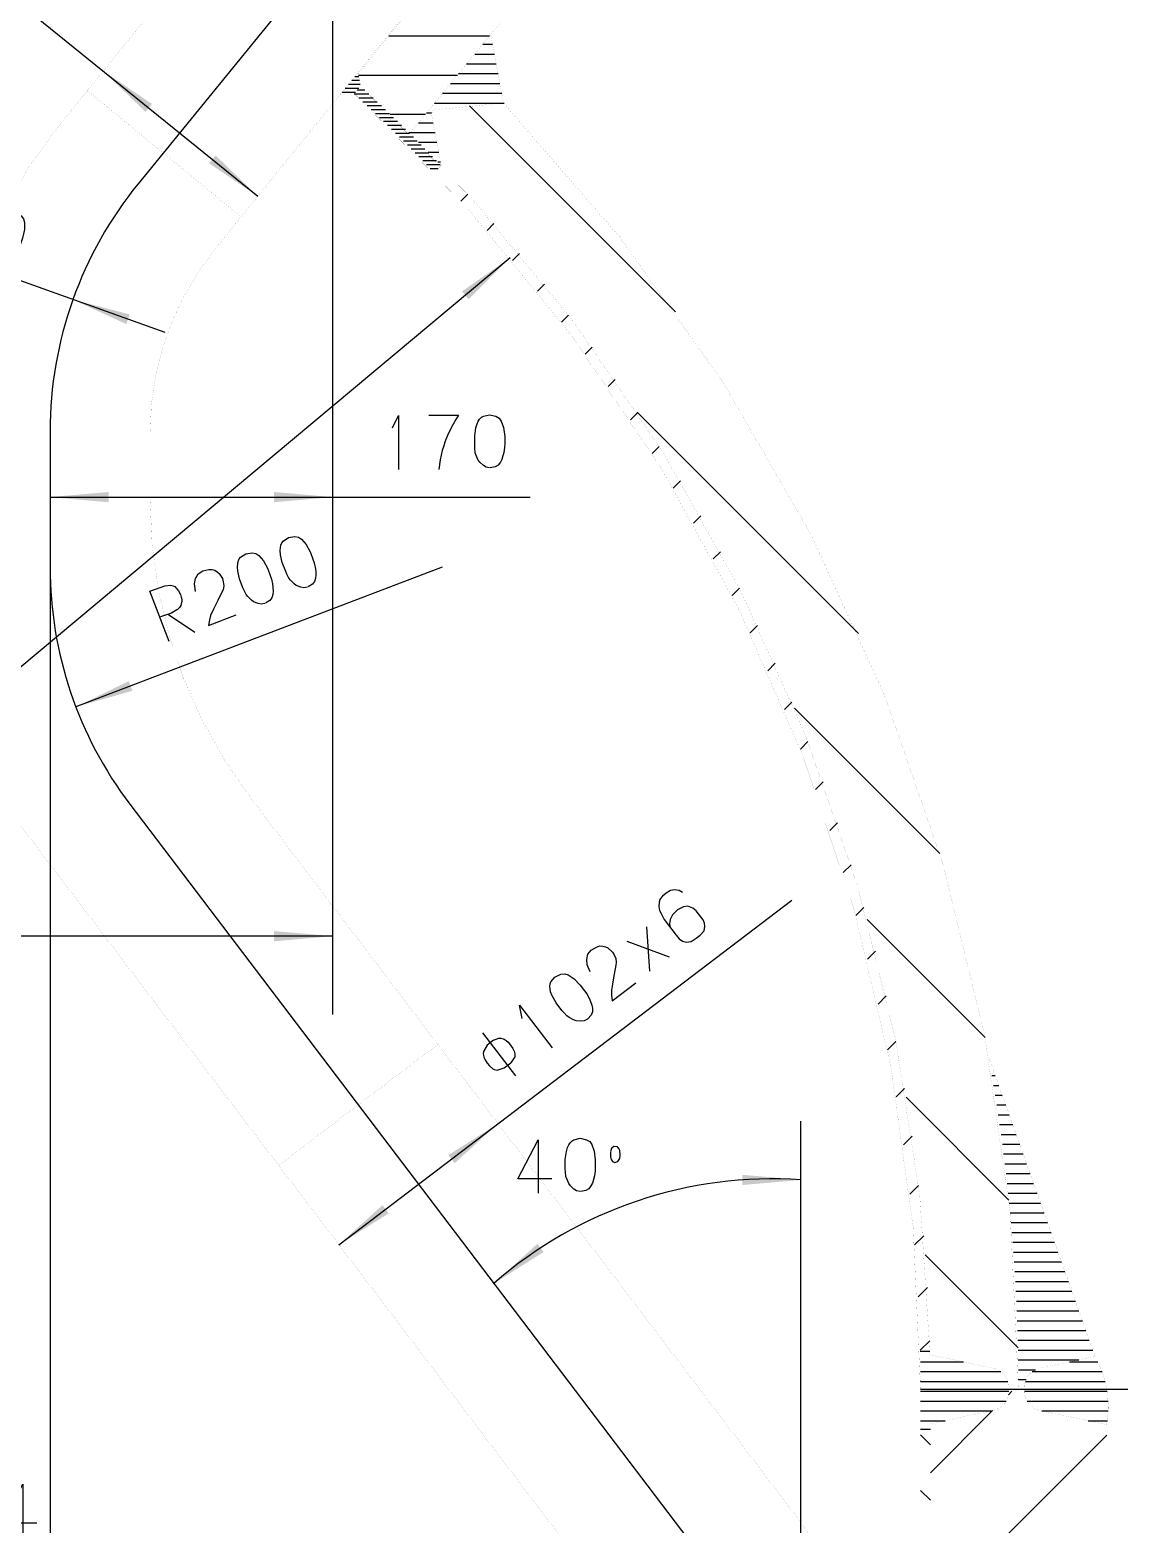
# Model space of a CAD drawing. Extents: x 0 to 8410, y 0 to 11890.
# Drawn here: x 3595 to 4151, y 7851 to 8613 of the extents above; entities that cross this region are included whole.
import ezdxf

# ---------------------------------------------------------------- set-up
doc = ezdxf.new("R2010")
doc.units = 0
doc.header["$MEASUREMENT"] = 0
for name, color, linetype in [('6', 7, 'Continuous'), ('7', 7, 'Continuous'), ('8', 7, 'Continuous')]:
    doc.layers.add(name, color=color, linetype=linetype)

# ---------------------------------------------------------------- blocks, each defined once
blk = doc.blocks.new('BLKENT8')
at = {"layer": '6', "color": 1, "linetype": 'Continuous'}
blk.add_line((3840.47, 8496.39), (3149.8, 7919.35), dxfattribs=at)
blk.add_solid([(3840.47, 8496.39), (3819.21, 8475.22), (3815.86, 8479.24)], dxfattribs=at)
blk = doc.blocks.new('BLKENT33')
at = {"layer": '6', "color": 1, "linetype": 'Continuous'}
for p, q in [((3749.8, 8460.23), (3749.8, 8110.43)), ((3749.8, 8150.43), (3316.85, 8150.43))]:
    blk.add_line(p, q, dxfattribs=at)
at = {"layer": '6', "color": 2, "linetype": 'Continuous'}
for p, q in [((3328.65, 8185.65), (3328.65, 8158.07)), ((3349.06, 8179.21), (3352.17, 8185.51)), ((3352.17, 8185.51), (3352.17, 8158.07)), ((3370.19, 8183.27), (3372.3, 8185.09)), ((3372.3, 8185.09), (3374.95, 8185.65)), ((3374.95, 8185.65), (3378.06, 8185.23)), ((3378.06, 8185.23), (3379.71, 8184.67)), ((3379.71, 8184.67), (3380.9, 8183.69)), ((3393.53, 8183.69), (3394.53, 8184.67)), ((3394.53, 8184.67), (3395.45, 8185.23)), ((3395.45, 8185.23), (3398.56, 8185.93)), ((3398.56, 8185.93), (3401.85, 8185.23)), ((3401.85, 8185.23), (3403.5, 8184.25)), ((3403.5, 8184.25), (3404.51, 8182.71)), ((3416.86, 8183.69), (3417.87, 8184.67)), ((3417.87, 8184.67), (3418.78, 8185.23)), ((3418.78, 8185.23), (3421.89, 8185.93)), ((3421.89, 8185.93), (3425.19, 8185.23)), ((3425.19, 8185.23), (3426.83, 8184.25)), ((3426.83, 8184.25), (3427.84, 8182.71)), ((3321.97, 8176.27), (3321.6, 8175.43)), ((3322.34, 8176.83), (3321.97, 8176.27)), ((3323.16, 8177.81), (3322.34, 8176.83)), ((3326.55, 8179.21), (3323.16, 8177.81)), ((3330.75, 8179.21), (3326.55, 8179.21)), ((3330.75, 8179.21), (3333.59, 8178.37)), ((3333.59, 8178.37), (3334.41, 8177.81)), ((3334.41, 8177.81), (3335.33, 8176.41)), ((3335.33, 8176.41), (3335.79, 8175.29)), ((3367.81, 8177.11), (3368.73, 8180.89)), ((3368.73, 8180.89), (3370.19, 8183.27)), ((3380.9, 8183.69), (3381.72, 8182.57)), ((3381.72, 8182.57), (3382.27, 8181.45)), ((3382.27, 8181.45), (3382.91, 8178.37)), ((3382.73, 8176.69), (3382.36, 8174.73)), ((3382.91, 8178.37), (3382.73, 8176.69)), ((3391.06, 8175.15), (3391.6, 8179.21)), ((3391.6, 8179.21), (3392.24, 8181.31)), ((3392.24, 8181.31), (3392.89, 8182.57)), ((3392.89, 8182.57), (3393.53, 8183.69)), ((3404.51, 8182.71), (3405.79, 8179.35)), ((3405.79, 8179.35), (3406.34, 8174.87)), ((3414.39, 8175.15), (3414.94, 8179.21)), ((3414.94, 8179.21), (3415.58, 8181.31)), ((3415.58, 8181.31), (3416.22, 8182.57)), ((3416.22, 8182.57), (3416.86, 8183.69)), ((3427.84, 8182.71), (3429.12, 8179.35)), ((3429.12, 8179.35), (3429.67, 8174.87)), ((3321.24, 8173.89), (3321.15, 8171.93)), ((3321.15, 8171.93), (3321.24, 8169.97)), ((3321.6, 8175.43), (3321.24, 8173.89)), ((3321.24, 8169.97), (3321.7, 8167.87)), ((3335.79, 8175.29), (3336.06, 8173.89)), ((3336.06, 8169.97), (3335.79, 8168.43)), ((3336.06, 8173.89), (3336.15, 8171.93)), ((3336.15, 8171.93), (3336.06, 8169.97)), ((3376.78, 8168.85), (3373.12, 8165.49)), ((3380.26, 8171.93), (3376.78, 8168.85)), ((3381.26, 8172.91), (3380.26, 8171.93)), ((3382.36, 8174.73), (3381.26, 8172.91)), ((3391.06, 8170.25), (3391.06, 8175.15)), ((3391.15, 8168.85), (3391.06, 8170.25)), ((3391.33, 8166.47), (3391.15, 8168.85)), ((3406.25, 8169.27), (3405.88, 8166.75)), ((3406.34, 8171.23), (3406.25, 8169.27)), ((3406.34, 8174.87), (3406.34, 8171.23)), ((3414.39, 8170.25), (3414.39, 8175.15)), ((3414.48, 8168.85), (3414.39, 8170.25)), ((3414.66, 8166.47), (3414.48, 8168.85)), ((3429.58, 8169.27), (3429.21, 8166.75)), ((3429.67, 8171.23), (3429.58, 8169.27)), ((3429.67, 8174.87), (3429.67, 8171.23)), ((3321.7, 8167.87), (3322.06, 8167.17)), ((3322.06, 8167.17), (3322.98, 8166.05)), ((3322.98, 8166.05), (3326.55, 8164.65)), ((3326.55, 8164.65), (3330.75, 8164.65)), ((3334.32, 8165.91), (3330.75, 8164.65)), ((3335.24, 8167.17), (3334.32, 8165.91)), ((3335.79, 8168.43), (3335.24, 8167.17)), ((3369.28, 8161.15), (3367.81, 8158.63)), ((3370.65, 8162.97), (3369.28, 8161.15)), ((3373.12, 8165.49), (3370.65, 8162.97)), ((3391.79, 8165.21), (3391.33, 8166.47)), ((3392.89, 8162.83), (3391.79, 8165.21)), ((3393.62, 8161.71), (3392.89, 8162.83)), ((3395.45, 8160.03), (3393.62, 8161.71)), ((3404.14, 8161.71), (3403.04, 8160.17)), ((3404.87, 8163.11), (3404.14, 8161.71)), ((3405.42, 8164.93), (3404.87, 8163.11)), ((3405.88, 8166.75), (3405.42, 8164.93)), ((3415.12, 8165.21), (3414.66, 8166.47)), ((3416.22, 8162.83), (3415.12, 8165.21)), ((3416.95, 8161.71), (3416.22, 8162.83)), ((3418.78, 8160.03), (3416.95, 8161.71)), ((3427.47, 8161.71), (3426.38, 8160.17)), ((3428.21, 8163.11), (3427.47, 8161.71)), ((3428.75, 8164.93), (3428.21, 8163.11)), ((3429.21, 8166.75), (3428.75, 8164.93)), ((3367.81, 8158.63), (3382.91, 8158.63)), ((3396.82, 8159.19), (3395.45, 8160.03)), ((3398.65, 8158.77), (3396.82, 8159.19)), ((3401.49, 8159.33), (3399.02, 8158.77)), ((3403.04, 8160.17), (3401.49, 8159.33)), ((3420.15, 8159.19), (3418.78, 8160.03)), ((3421.98, 8158.77), (3420.15, 8159.19)), ((3424.82, 8159.33), (3422.35, 8158.77)), ((3426.38, 8160.17), (3424.82, 8159.33))]:
    blk.add_line(p, q, dxfattribs=at)
at = {"layer": '6', "color": 1, "linetype": 'Continuous'}
blk.add_solid([(3749.8, 8150.43), (3719.91, 8147.82), (3719.91, 8153.05)], dxfattribs=at)
blk = doc.blocks.new('BLKENT36')
at = {"layer": '6', "color": 2, "linetype": 'Continuous'}
for p, q in [((3507.28, 8518.7), (3516.54, 8544.68)), ((3516.54, 8544.68), (3521.84, 8542.64)), ((3521.84, 8542.64), (3524.12, 8541.68)), ((3524.12, 8541.68), (3526.47, 8540.1)), ((3526.47, 8540.1), (3527.44, 8539.01)), ((3527.78, 8535.32), (3527.33, 8533.25)), ((3527.44, 8539.01), (3527.72, 8538.16)), ((3527.72, 8538.16), (3527.82, 8536.79)), ((3527.82, 8536.79), (3527.78, 8535.32)), ((3536.32, 8532.57), (3538.5, 8534.32)), ((3538.5, 8534.32), (3541.09, 8535.33)), ((3541.09, 8535.33), (3543.78, 8534.96)), ((3543.78, 8534.96), (3546.57, 8533.52)), ((3517.73, 8528.94), (3512.18, 8531.07)), ((3516.05, 8529.4), (3520.42, 8513.87)), ((3520.85, 8528.43), (3517.73, 8528.94)), ((3521.24, 8528.44), (3520.85, 8528.43)), ((3522.72, 8528.5), (3521.24, 8528.44)), ((3523.82, 8528.85), (3522.72, 8528.5)), ((3524.57, 8529.33), (3523.82, 8528.85)), ((3525.5, 8530.04), (3524.57, 8529.33)), ((3526.18, 8530.84), (3525.5, 8530.04)), ((3526.77, 8531.96), (3526.18, 8530.84)), ((3527.33, 8533.25), (3526.77, 8531.96)), ((3534.19, 8529.32), (3536.32, 8532.57)), ((3546.57, 8533.52), (3547.93, 8532.44)), ((3547.93, 8532.44), (3548.72, 8531.12)), ((3548.72, 8531.12), (3549.12, 8529.78)), ((3549.26, 8528.54), (3548.83, 8525.43)), ((3549.12, 8529.78), (3549.26, 8528.54)), ((3559.63, 8526.03), (3560.61, 8526.87)), ((3560.61, 8526.87), (3561.89, 8527.46)), ((3561.89, 8527.46), (3562.94, 8527.68)), ((3562.94, 8527.68), (3566.11, 8527.29)), ((3566.11, 8527.29), (3568.97, 8525.52)), ((3544.17, 8520.26), (3539.86, 8518.52)), ((3545.44, 8520.84), (3544.17, 8520.26)), ((3547.09, 8522.19), (3545.44, 8520.84)), ((3548.09, 8523.91), (3547.09, 8522.19)), ((3548.83, 8525.43), (3548.09, 8523.91)), ((3553.77, 8515.04), (3555.42, 8519.66)), ((3555.42, 8519.66), (3557.3, 8523.3)), ((3557.3, 8523.3), (3558.61, 8525.06)), ((3558.61, 8525.06), (3559.63, 8526.03)), ((3568.97, 8525.52), (3570.2, 8524.05)), ((3570.2, 8524.05), (3570.63, 8522.26)), ((3570.63, 8522.26), (3570.7, 8518.66)), ((3581.61, 8518.19), (3582.59, 8519.03)), ((3582.59, 8519.03), (3583.87, 8519.62)), ((3583.87, 8519.62), (3584.92, 8519.84)), ((3584.92, 8519.84), (3588.08, 8519.45)), ((3588.08, 8519.45), (3590.95, 8517.68)), ((3530.2, 8513.79), (3527.98, 8511.91)), ((3527.98, 8511.91), (3542.2, 8506.84)), ((3532.11, 8515.05), (3530.2, 8513.79)), ((3535.28, 8516.59), (3532.11, 8515.05)), ((3539.86, 8518.52), (3535.28, 8516.59)), ((3552.76, 8511.39), (3553.39, 8513.7)), ((3552.77, 8510.05), (3552.76, 8511.39)), ((3553.39, 8513.7), (3553.77, 8515.04)), ((3569.72, 8514.26), (3568.49, 8510.83)), ((3570.7, 8518.66), (3569.72, 8514.26)), ((3575.75, 8507.2), (3577.39, 8511.82)), ((3577.39, 8511.82), (3579.28, 8515.46)), ((3579.28, 8515.46), (3580.58, 8517.22)), ((3580.58, 8517.22), (3581.61, 8518.19)), ((3590.95, 8517.68), (3592.17, 8516.21)), ((3592.17, 8516.21), (3592.6, 8514.42)), ((3592.6, 8514.42), (3592.68, 8510.82)), ((3553, 8507.44), (3552.77, 8510.05)), ((3553.31, 8506.14), (3553, 8507.44)), ((3554.47, 8503.94), (3553.31, 8506.14)), ((3555.48, 8502.69), (3554.47, 8503.94)), ((3565.51, 8505.21), (3564.39, 8503.68)), ((3566.56, 8506.77), (3565.51, 8505.21)), ((3567.75, 8509.02), (3566.56, 8506.77)), ((3568.49, 8510.83), (3567.75, 8509.02)), ((3574.74, 8503.55), (3575.36, 8505.85)), ((3575.36, 8505.85), (3575.75, 8507.2)), ((3591.69, 8506.42), (3590.47, 8502.99)), ((3592.68, 8510.82), (3591.69, 8506.42)), ((3557.07, 8501.68), (3555.48, 8502.69)), ((3559.93, 8501.25), (3557.41, 8501.56)), ((3561.67, 8501.52), (3559.93, 8501.25)), ((3563.23, 8502.6), (3561.67, 8501.52)), ((3564.39, 8503.68), (3563.23, 8502.6)), ((3574.74, 8502.21), (3574.74, 8503.55)), ((3574.98, 8499.6), (3574.74, 8502.21)), ((3575.29, 8498.3), (3574.98, 8499.6)), ((3576.45, 8496.1), (3575.29, 8498.3)), ((3587.49, 8497.37), (3586.36, 8495.83)), ((3588.53, 8498.93), (3587.49, 8497.37)), ((3589.72, 8501.18), (3588.53, 8498.93)), ((3590.47, 8502.99), (3589.72, 8501.18)), ((3577.46, 8494.85), (3576.45, 8496.1)), ((3579.04, 8493.84), (3577.46, 8494.85)), ((3581.9, 8493.41), (3579.39, 8493.72)), ((3583.65, 8493.68), (3581.9, 8493.41)), ((3585.2, 8494.76), (3583.65, 8493.68)), ((3586.36, 8495.83), (3585.2, 8494.76))]:
    blk.add_line(p, q, dxfattribs=at)
at = {"layer": '6', "color": 1, "linetype": 'Continuous'}
blk.add_line((3664.41, 8458.24), (3443.86, 8536.93), dxfattribs=at)
blk.add_solid([(3617.32, 8475.05), (3646.34, 8467.46), (3644.58, 8462.54)], dxfattribs=at)
blk = doc.blocks.new('BLKENT37')
at = {"layer": '6', "color": 2, "linetype": 'Continuous'}
for p, q in [((3723.98, 8351.09), (3724.64, 8351.94)), ((3724.64, 8351.94), (3727.3, 8353.7)), ((3727.3, 8353.7), (3730.62, 8354.22)), ((3730.62, 8354.22), (3732.51, 8353.89)), ((3732.51, 8353.89), (3734, 8352.81)), ((3734, 8352.81), (3736.4, 8350.13)), ((3702.84, 8343.62), (3705.5, 8345.38)), ((3705.5, 8345.38), (3708.82, 8345.9)), ((3708.82, 8345.9), (3710.71, 8345.57)), ((3710.71, 8345.57), (3712.2, 8344.49)), ((3712.2, 8344.49), (3714.6, 8341.81)), ((3723.05, 8347.13), (3723.19, 8348.54)), ((3723.2, 8344.94), (3723.05, 8347.13)), ((3723.19, 8348.54), (3723.39, 8349.81)), ((3724.13, 8340.95), (3723.2, 8344.94)), ((3723.39, 8349.81), (3723.98, 8351.09)), ((3736.4, 8350.13), (3738.51, 8346.14)), ((3738.51, 8346.14), (3739.81, 8342.74)), ((3681.26, 8335.23), (3683.54, 8336.7)), ((3683.54, 8336.7), (3686.6, 8337.42)), ((3686.6, 8337.42), (3688.34, 8337.48)), ((3688.34, 8337.48), (3689.8, 8336.99)), ((3689.8, 8336.99), (3690.97, 8336.24)), ((3690.97, 8336.24), (3691.88, 8335.39)), ((3701.25, 8338.81), (3701.4, 8340.22)), ((3701.4, 8336.62), (3701.25, 8338.81)), ((3701.4, 8340.22), (3701.59, 8341.49)), ((3702.33, 8332.63), (3701.4, 8336.62)), ((3701.59, 8341.49), (3702.19, 8342.77)), ((3702.19, 8342.77), (3702.84, 8343.62)), ((3714.6, 8341.81), (3716.71, 8337.82)), ((3716.71, 8337.82), (3718.01, 8334.42)), ((3725.88, 8336.37), (3724.13, 8340.95)), ((3726.46, 8335.1), (3725.88, 8336.37)), ((3739.81, 8342.74), (3740.42, 8340.88)), ((3740.42, 8340.88), (3740.98, 8338.39)), ((3740.98, 8338.39), (3741.2, 8336.53)), ((3741.2, 8336.53), (3741.33, 8334.63)), ((3661.88, 8328.28), (3664.24, 8329.03)), ((3664.24, 8329.03), (3667.05, 8329.36)), ((3667.05, 8329.36), (3668.5, 8329.16)), ((3668.5, 8329.16), (3669.26, 8328.7)), ((3669.26, 8328.7), (3670.22, 8327.72)), ((3679.43, 8330.03), (3679.95, 8332.78)), ((3679.92, 8326.17), (3679.43, 8330.03)), ((3679.95, 8332.78), (3681.26, 8335.23)), ((3691.88, 8335.39), (3693.58, 8332.74)), ((3693.58, 8332.74), (3694, 8331.1)), ((3694.36, 8329.14), (3693.98, 8327.05)), ((3694, 8331.1), (3694.36, 8329.14)), ((3704.08, 8328.05), (3702.33, 8332.63)), ((3718.01, 8334.42), (3718.62, 8332.55)), ((3718.62, 8332.55), (3719.18, 8330.07)), ((3719.18, 8330.07), (3719.4, 8328.21)), ((3727.48, 8332.94), (3726.46, 8335.1)), ((3728.36, 8331.93), (3727.48, 8332.94)), ((3730.23, 8330.09), (3728.36, 8331.93)), ((3731.32, 8329.31), (3730.23, 8330.09)), ((3733.63, 8328.39), (3731.32, 8329.31)), ((3739.52, 8329.89), (3737.41, 8328.49)), ((3740.67, 8331.23), (3739.52, 8329.89)), ((3741.15, 8333.06), (3740.67, 8331.23)), ((3741.33, 8334.63), (3741.15, 8333.06)), ((3656.53, 8326.39), (3661.88, 8328.28)), ((3666.36, 8300.62), (3656.53, 8326.39)), ((3670.22, 8327.72), (3671.15, 8326.57)), ((3671.15, 8326.57), (3672.15, 8324.71)), ((3672.15, 8324.71), (3672.57, 8323.37)), ((3672.57, 8323.37), (3672.85, 8322.13)), ((3672.85, 8321.08), (3672.6, 8319.94)), ((3672.85, 8322.13), (3672.85, 8321.08)), ((3691.24, 8321.66), (3689.02, 8317.21)), ((3693.39, 8325.77), (3691.24, 8321.66)), ((3693.98, 8327.05), (3693.39, 8325.77)), ((3704.66, 8326.78), (3704.08, 8328.05)), ((3705.68, 8324.62), (3704.66, 8326.78)), ((3706.56, 8323.61), (3705.68, 8324.62)), ((3708.43, 8321.77), (3706.56, 8323.61)), ((3709.52, 8320.99), (3708.43, 8321.77)), ((3711.83, 8320.07), (3709.52, 8320.99)), ((3717.72, 8321.57), (3715.61, 8320.17)), ((3718.87, 8322.91), (3717.72, 8321.57)), ((3719.35, 8324.74), (3718.87, 8322.91)), ((3719.53, 8326.31), (3719.35, 8324.74)), ((3719.4, 8328.21), (3719.53, 8326.31)), ((3735.21, 8328.1), (3733.63, 8328.39)), ((3737.07, 8328.36), (3735.21, 8328.1)), ((3667.65, 8315.2), (3662.05, 8313.21)), ((3666.08, 8314.45), (3679.49, 8305.48)), ((3670.36, 8316.83), (3667.65, 8315.2)), ((3670.65, 8317.09), (3670.36, 8316.83)), ((3671.74, 8318.11), (3670.65, 8317.09)), ((3672.34, 8319.09), (3671.74, 8318.11)), ((3672.6, 8319.94), (3672.34, 8319.09)), ((3686.51, 8308.91), (3700.61, 8314.29)), ((3687.61, 8313.98), (3686.98, 8311.79)), ((3689.02, 8317.21), (3687.61, 8313.98)), ((3713.41, 8319.78), (3711.83, 8320.07)), ((3715.27, 8320.04), (3713.41, 8319.78)), ((3686.98, 8311.79), (3686.51, 8308.91))]:
    blk.add_line(p, q, dxfattribs=at)
at = {"layer": '6', "color": 1, "linetype": 'Continuous'}
blk.add_line((3805.68, 8338.66), (3618.83, 8267.34), dxfattribs=at)
blk.add_solid([(3618.83, 8267.34), (3645.82, 8280.44), (3647.69, 8275.56)], dxfattribs=at)
blk = doc.blocks.new('BLKENT94')
at = {"layer": '6', "color": 1, "linetype": 'Continuous'}
for p, q in [((3605.68, 8373.25), (3605.68, 7809.78)), ((3988.8, 7699.76), (3988.8, 7849.78)), ((3504.85, 7829.78), (3988.8, 7829.78))]:
    blk.add_line(p, q, dxfattribs=at)
at = {"layer": '6', "color": 2, "linetype": 'Continuous'}
for p, q in [((3540.03, 7871.22), (3541.31, 7871.5)), ((3541.31, 7871.5), (3544.42, 7871.5)), ((3544.42, 7871.5), (3546.34, 7871.36)), ((3546.34, 7871.36), (3547.99, 7870.8)), ((3563.09, 7870.94), (3565.65, 7871.64)), ((3565.65, 7871.64), (3568.39, 7871.5)), ((3568.39, 7871.5), (3570.68, 7870.94)), ((3536.09, 7866.46), (3536.64, 7867.58)), ((3536.64, 7867.58), (3537.19, 7868.7)), ((3537.19, 7868.7), (3538.11, 7869.82)), ((3538.11, 7869.82), (3538.93, 7870.66)), ((3538.93, 7870.66), (3540.03, 7871.22)), ((3547.99, 7870.8), (3549.27, 7869.96)), ((3549.27, 7869.96), (3550.18, 7868.98)), ((3550.18, 7868.98), (3550.82, 7867.58)), ((3550.82, 7864.08), (3550.46, 7862.82)), ((3550.82, 7867.58), (3551.1, 7865.9)), ((3551.1, 7865.9), (3550.82, 7864.08)), ((3559.7, 7866.32), (3560.16, 7868.14)), ((3559.7, 7865.34), (3559.7, 7866.32)), ((3559.88, 7863.1), (3559.7, 7865.34)), ((3560.16, 7868.14), (3561.44, 7869.82)), ((3561.44, 7869.82), (3563.09, 7870.94)), ((3570.68, 7870.94), (3571.78, 7870.24)), ((3571.78, 7870.24), (3572.79, 7868.98)), ((3572.79, 7868.98), (3573.24, 7868)), ((3573.24, 7868), (3573.52, 7865.06)), ((3573.52, 7865.06), (3573.24, 7863.1)), ((3581.57, 7851.06), (3591.82, 7870.94)), ((3591.82, 7870.94), (3591.82, 7843.78)), ((3545.52, 7859.6), (3543.5, 7859.18)), ((3543.5, 7859.18), (3545.15, 7859.04)), ((3545.15, 7859.04), (3547.8, 7858.48)), ((3547.16, 7860.16), (3545.52, 7859.6)), ((3548.99, 7861.28), (3547.16, 7860.16)), ((3547.8, 7858.48), (3549.09, 7858.06)), ((3550.46, 7862.82), (3548.99, 7861.28)), ((3549.09, 7858.06), (3550.28, 7856.94)), ((3550.28, 7856.94), (3551.28, 7855.26)), ((3560.62, 7861.28), (3559.88, 7863.1)), ((3561.9, 7860.02), (3560.62, 7861.28)), ((3561.9, 7856.8), (3560.62, 7855.96)), ((3564, 7859.04), (3561.9, 7860.02)), ((3562.81, 7857.36), (3561.9, 7856.8)), ((3564.55, 7858.06), (3562.81, 7857.36)), ((3566.38, 7858.62), (3564, 7859.04)), ((3567.94, 7858.76), (3564.55, 7858.06)), ((3570.13, 7857.5), (3567.02, 7858.62)), ((3569.22, 7859.04), (3567.94, 7858.76)), ((3570.96, 7859.88), (3569.22, 7859.04)), ((3571.78, 7856.8), (3570.13, 7857.5)), ((3572.42, 7861.28), (3570.96, 7859.88)), ((3572.88, 7855.54), (3571.78, 7856.8)), ((3573.24, 7863.1), (3572.42, 7861.28)), ((3536.64, 7848.12), (3535.73, 7850.22)), ((3551.47, 7849.8), (3550.82, 7847.98)), ((3551.28, 7855.26), (3551.56, 7853.72)), ((3551.56, 7851.06), (3551.47, 7849.8)), ((3551.56, 7853.72), (3551.56, 7851.06)), ((3559.15, 7853.16), (3558.88, 7852.04)), ((3558.88, 7852.04), (3558.88, 7850.78)), ((3558.88, 7850.78), (3558.97, 7849.24)), ((3558.97, 7849.24), (3559.33, 7847.7)), ((3559.61, 7854.14), (3559.15, 7853.16)), ((3560.62, 7855.96), (3559.61, 7854.14)), ((3574.16, 7853.58), (3572.88, 7855.54)), ((3573.79, 7847.42), (3574.34, 7848.82)), ((3574.34, 7852.32), (3574.16, 7853.58)), ((3574.34, 7850.5), (3574.34, 7852.32)), ((3574.34, 7848.82), (3574.34, 7850.5)), ((3598.86, 7851.06), (3581.57, 7851.06)), ((3537.56, 7847), (3536.64, 7848.12)), ((3538.93, 7846.02), (3537.56, 7847)), ((3540.3, 7845.32), (3538.93, 7846.02)), ((3542.41, 7845.18), (3540.3, 7845.32)), ((3547.16, 7845.18), (3542.41, 7845.18)), ((3548.72, 7846.02), (3547.16, 7845.18)), ((3550, 7847), (3548.72, 7846.02)), ((3550.82, 7847.98), (3550, 7847)), ((3559.33, 7847.7), (3559.88, 7846.72)), ((3559.88, 7846.72), (3560.52, 7845.88)), ((3560.52, 7845.88), (3561.62, 7845.18)), ((3561.62, 7845.18), (3563.18, 7844.48)), ((3563.18, 7844.48), (3564.73, 7844.06)), ((3564.73, 7844.06), (3566.84, 7843.78)), ((3566.84, 7843.78), (3569.4, 7844.2)), ((3569.4, 7844.2), (3570.41, 7844.34)), ((3570.41, 7844.34), (3571.78, 7845.18)), ((3571.78, 7845.18), (3572.69, 7845.74)), ((3572.69, 7845.74), (3573.15, 7846.3)), ((3573.15, 7846.3), (3573.79, 7847.42))]:
    blk.add_line(p, q, dxfattribs=at)
at = {"layer": '6', "color": 1, "linetype": 'Continuous'}
for points in [[(3605.68, 7829.78), (3635.57, 7832.4), (3635.57, 7827.17)], [(3988.8, 7829.78), (3958.91, 7827.17), (3958.91, 7832.4)]]:
    blk.add_solid(points, dxfattribs=at)
blk = doc.blocks.new('BLKENT95')
at = {"layer": '6', "color": 1, "linetype": 'Continuous'}
blk.add_line((3988.8, 7876.72), (3988.8, 8056.13), dxfattribs=at)
at = {"layer": '6', "color": 2, "linetype": 'Continuous'}
for p, q in [((3872.04, 8046.09), (3872.95, 8046.65)), ((3872.95, 8046.65), (3876.06, 8047.35)), ((3876.06, 8047.35), (3879.36, 8046.65)), ((3879.36, 8046.65), (3881.01, 8045.67)), ((3844.4, 8026.63), (3854.65, 8046.51)), ((3854.65, 8046.51), (3854.65, 8019.35)), ((3868.56, 8036.57), (3869.11, 8040.63)), ((3869.11, 8040.63), (3869.75, 8042.73)), ((3869.75, 8042.73), (3870.39, 8043.99)), ((3870.39, 8043.99), (3871.03, 8045.11)), ((3871.03, 8045.11), (3872.04, 8046.09)), ((3881.01, 8045.67), (3882.01, 8044.13)), ((3882.01, 8044.13), (3883.29, 8040.77)), ((3883.29, 8040.77), (3883.84, 8036.29)), ((3891.53, 8040.21), (3891.62, 8038.11)), ((3892.17, 8042.17), (3891.62, 8040.49)), ((3893.27, 8043.15), (3892.17, 8042.17)), ((3895.1, 8043.01), (3893.27, 8043.15)), ((3895.83, 8042.17), (3895.1, 8043.01)), ((3896.29, 8041.05), (3895.83, 8042.17)), ((3896.56, 8038.95), (3896.29, 8041.05)), ((3896.29, 8036.99), (3896.56, 8038.95)), ((3868.56, 8031.67), (3868.56, 8036.57)), ((3868.65, 8030.27), (3868.56, 8031.67)), ((3883.84, 8032.65), (3883.75, 8030.69)), ((3883.84, 8036.29), (3883.84, 8032.65)), ((3891.62, 8038.11), (3891.8, 8036.99)), ((3891.8, 8036.99), (3892.08, 8036.43)), ((3892.08, 8036.43), (3892.63, 8035.59)), ((3892.63, 8035.59), (3893.82, 8035.03)), ((3893.82, 8035.03), (3895.28, 8035.45)), ((3895.28, 8035.45), (3896.29, 8036.99)), ((3861.7, 8026.63), (3844.4, 8026.63)), ((3868.84, 8027.89), (3868.65, 8030.27)), ((3869.29, 8026.63), (3868.84, 8027.89)), ((3870.39, 8024.25), (3869.29, 8026.63)), ((3871.12, 8023.13), (3870.39, 8024.25)), ((3882.38, 8024.53), (3881.65, 8023.13)), ((3882.93, 8026.35), (3882.38, 8024.53)), ((3883.38, 8028.17), (3882.93, 8026.35)), ((3883.75, 8030.69), (3883.38, 8028.17)), ((3872.95, 8021.45), (3871.12, 8023.13)), ((3874.33, 8020.61), (3872.95, 8021.45)), ((3876.16, 8020.19), (3874.33, 8020.61)), ((3878.99, 8020.75), (3876.52, 8020.19)), ((3880.55, 8021.59), (3878.99, 8020.75)), ((3881.65, 8023.13), (3880.55, 8021.59))]:
    blk.add_line(p, q, dxfattribs=at)
at = {"layer": '6', "color": 1, "linetype": 'Continuous'}
blk.add_arc((3974.03, 7810.98), 215.66, 86.0724, 131.158, dxfattribs=at)
for points in [[(3988.8, 8026.13), (3958.91, 8023.51), (3958.91, 8028.74)], [(3832.09, 7973.34), (3854.31, 7993.51), (3857.47, 7989.34)]]:
    blk.add_solid(points, dxfattribs=at)
blk = doc.blocks.new('BLKENT114')
at = {"layer": '6', "color": 1, "linetype": 'Continuous'}
for p, q in [((4049.8, 7919.35), (4505.07, 7919.35)), ((4485.07, 7719.35), (4485.07, 7919.35)), ((4221.99, 7719.35), (4505.07, 7719.35))]:
    blk.add_line(p, q, dxfattribs=at)
at = {"layer": '6', "color": 2, "linetype": 'Continuous'}
for p, q in [((4443.77, 7854.77), (4444.75, 7856.42)), ((4444.75, 7856.42), (4446.29, 7857.43)), ((4446.29, 7857.43), (4449.65, 7858.71)), ((4449.65, 7858.71), (4454.13, 7859.26)), ((4454.13, 7859.26), (4457.77, 7859.26)), ((4457.77, 7859.26), (4459.73, 7859.17)), ((4459.73, 7859.17), (4462.25, 7858.8)), ((4462.25, 7858.8), (4464.07, 7858.34)), ((4464.07, 7858.34), (4465.89, 7857.79)), ((4465.89, 7857.79), (4467.29, 7857.06)), ((4467.29, 7857.06), (4468.83, 7855.96)), ((4443.07, 7851.48), (4443.77, 7854.77)), ((4443.77, 7848.37), (4443.07, 7851.48)), ((4468.83, 7855.96), (4469.67, 7854.41)), ((4469.81, 7849.74), (4468.97, 7848.37)), ((4469.67, 7854.41), (4470.23, 7851.94)), ((4470.23, 7851.57), (4469.81, 7849.74)), ((4444.33, 7847.45), (4443.77, 7848.37)), ((4445.31, 7846.45), (4444.33, 7847.45)), ((4446.43, 7845.81), (4445.31, 7846.45)), ((4447.69, 7845.17), (4446.43, 7845.81)), ((4449.79, 7844.53), (4447.69, 7845.17)), ((4453.85, 7843.98), (4449.79, 7844.53)), ((4458.75, 7843.98), (4453.85, 7843.98)), ((4460.15, 7844.07), (4458.75, 7843.98)), ((4462.53, 7844.25), (4460.15, 7844.07)), ((4463.79, 7844.71), (4462.53, 7844.25)), ((4466.17, 7845.81), (4463.79, 7844.71)), ((4467.29, 7846.54), (4466.17, 7845.81)), ((4468.97, 7848.37), (4467.29, 7846.54)), ((4444.75, 7833.09), (4446.29, 7834.09)), ((4446.29, 7834.09), (4449.65, 7835.38)), ((4449.65, 7835.38), (4454.13, 7835.93)), ((4454.13, 7835.93), (4457.77, 7835.93)), ((4457.77, 7835.93), (4459.73, 7835.83)), ((4459.73, 7835.83), (4462.25, 7835.47)), ((4462.25, 7835.47), (4464.07, 7835.01)), ((4464.07, 7835.01), (4465.89, 7834.46)), ((4465.89, 7834.46), (4467.29, 7833.73)), ((4467.29, 7833.73), (4468.83, 7832.63)), ((4443.07, 7828.15), (4443.77, 7831.44)), ((4443.77, 7825.04), (4443.07, 7828.15)), ((4443.77, 7831.44), (4444.75, 7833.09)), ((4468.83, 7832.63), (4469.67, 7831.08)), ((4469.81, 7826.41), (4468.97, 7825.04)), ((4469.67, 7831.08), (4470.23, 7828.6)), ((4470.23, 7828.24), (4469.81, 7826.41)), ((4444.33, 7824.12), (4443.77, 7825.04)), ((4445.31, 7823.11), (4444.33, 7824.12)), ((4446.43, 7822.47), (4445.31, 7823.11)), ((4447.69, 7821.83), (4446.43, 7822.47)), ((4449.79, 7821.19), (4447.69, 7821.83)), ((4453.85, 7820.64), (4449.79, 7821.19)), ((4458.75, 7820.64), (4453.85, 7820.64)), ((4460.15, 7820.74), (4458.75, 7820.64)), ((4462.53, 7820.92), (4460.15, 7820.74)), ((4463.79, 7821.38), (4462.53, 7820.92)), ((4466.17, 7822.47), (4463.79, 7821.38)), ((4467.29, 7823.21), (4466.17, 7822.47)), ((4468.97, 7825.04), (4467.29, 7823.21)), ((4444.33, 7809.3), (4445.31, 7810.49)), ((4445.31, 7810.49), (4446.43, 7811.31)), ((4446.43, 7811.31), (4447.55, 7811.86)), ((4447.55, 7811.86), (4450.63, 7812.5)), ((4450.63, 7812.5), (4452.31, 7812.32)), ((4452.31, 7812.32), (4454.27, 7811.95)), ((4454.27, 7811.95), (4456.09, 7810.85)), ((4456.09, 7810.85), (4457.07, 7809.85)), ((4470.37, 7797.4), (4470.37, 7812.5)), ((4443.35, 7804.54), (4443.77, 7807.65)), ((4443.91, 7801.89), (4443.35, 7804.54)), ((4443.77, 7807.65), (4444.33, 7809.3)), ((4457.07, 7809.85), (4460.15, 7806.37)), ((4460.15, 7806.37), (4463.51, 7802.71)), ((4445.73, 7799.78), (4443.91, 7801.89)), ((4448.11, 7798.32), (4445.73, 7799.78)), ((4451.89, 7797.4), (4448.11, 7798.32)), ((4463.51, 7802.71), (4466.03, 7800.24)), ((4466.03, 7800.24), (4467.85, 7798.87)), ((4467.85, 7798.87), (4470.37, 7797.4))]:
    blk.add_line(p, q, dxfattribs=at)
at = {"layer": '6', "color": 1, "linetype": 'Continuous'}
for points in [[(4485.07, 7919.35), (4487.68, 7889.47), (4482.45, 7889.47)], [(4485.07, 7719.35), (4482.45, 7749.24), (4487.68, 7749.24)]]:
    blk.add_solid(points, dxfattribs=at)
blk = doc.blocks.new('BLKENT281')
at = {"layer": '6', "color": 2, "linetype": 'Continuous'}
for p, q in [((3515.39, 8740.38), (3498.04, 8718.95)), ((3499.77, 8732.86), (3498.8, 8730.94)), ((3500.93, 8734.44), (3499.77, 8732.86)), ((3502.23, 8735.91), (3500.93, 8734.44)), ((3503.49, 8736.87), (3502.23, 8735.91)), ((3504.3, 8737.29), (3503.49, 8736.87)), ((3504.94, 8737.5), (3504.3, 8737.29)), ((3506.19, 8737.74), (3504.94, 8737.5)), ((3509.7, 8736.7), (3506.19, 8737.74)), ((3512.98, 8734.05), (3509.7, 8736.7)), ((3512.98, 8734.05), (3514.65, 8731.61)), ((3498.8, 8730.94), (3498.64, 8730.16)), ((3498.64, 8730.16), (3498.65, 8728.72)), ((3498.65, 8728.72), (3500.54, 8725.38)), ((3500.54, 8725.38), (3503.81, 8722.74)), ((3512.59, 8725), (3511.29, 8723.53)), ((3513.75, 8726.58), (3512.59, 8725)), ((3514.42, 8727.84), (3513.75, 8726.58)), ((3514.77, 8729), (3514.42, 8727.84)), ((3514.65, 8731.61), (3514.94, 8730.66)), ((3514.94, 8730.66), (3514.77, 8729)), ((3533.58, 8725.47), (3516.31, 8704.15)), ((3527.2, 8722.53), (3533.58, 8725.47)), ((3507.38, 8721.47), (3503.81, 8722.74)), ((3508.88, 8721.87), (3507.38, 8721.47)), ((3510.1, 8722.51), (3508.88, 8721.87)), ((3511.29, 8723.53), (3510.1, 8722.51)), ((3539.15, 8707.63), (3542.13, 8710.44)), ((3542.13, 8710.44), (3543.95, 8711.67)), ((3543.95, 8711.67), (3545.24, 8712.25)), ((3545.24, 8712.25), (3546.44, 8712.71)), ((3546.44, 8712.71), (3547.84, 8712.84)), ((3547.84, 8712.84), (3548.91, 8712.7)), ((3548.91, 8712.7), (3551.77, 8711.29)), ((3551.77, 8711.29), (3553.88, 8708.67)), ((3533.9, 8700.71), (3535.26, 8702.68)), ((3535.26, 8702.68), (3536.07, 8703.82)), ((3536.07, 8703.82), (3539.15, 8707.63)), ((3554.36, 8705.04), (3553.24, 8701.62)), ((3553.88, 8708.67), (3554.55, 8706.87)), ((3554.55, 8706.87), (3554.36, 8705.04)), ((3532.68, 8695.57), (3532.82, 8696.91)), ((3533.05, 8693.12), (3532.68, 8695.57)), ((3532.82, 8696.91), (3533.46, 8699.45)), ((3533.46, 8699.45), (3533.9, 8700.71)), ((3548.56, 8694.97), (3547.25, 8693.5)), ((3550.85, 8697.8), (3548.56, 8694.97)), ((3553.24, 8701.62), (3550.85, 8697.8)), ((3558.59, 8694.41), (3561.68, 8696.78)), ((3561.68, 8696.78), (3564.31, 8697.7)), ((3564.31, 8697.7), (3567.09, 8697.79)), ((3567.09, 8697.79), (3569.51, 8696.56)), ((3569.51, 8696.56), (3571.66, 8694.27)), ((3571.66, 8694.27), (3572.59, 8692.8)), ((3533.59, 8691.6), (3533.05, 8693.12)), ((3534.74, 8690.12), (3533.59, 8691.6)), ((3537.3, 8688.77), (3535.03, 8689.89)), ((3539.04, 8688.45), (3537.3, 8688.77)), ((3540.86, 8688.95), (3539.04, 8688.45)), ((3542.31, 8689.58), (3540.86, 8688.95)), ((3543.88, 8690.65), (3542.31, 8689.58)), ((3545.38, 8691.77), (3543.88, 8690.65)), ((3547.25, 8693.5), (3545.38, 8691.77)), ((3572.56, 8688.69), (3571.11, 8685.89)), ((3572.83, 8689.9), (3572.56, 8688.69)), ((3572.59, 8692.8), (3572.9, 8691.29)), ((3572.9, 8691.29), (3572.83, 8689.9)), ((3549.68, 8681.09), (3546.96, 8680.05)), ((3546.96, 8680.05), (3558.69, 8670.55)), ((3551.89, 8681.64), (3549.68, 8681.09)), ((3555.4, 8682.04), (3551.89, 8681.64)), ((3560.36, 8682.35), (3555.4, 8682.04)), ((3565, 8682.56), (3560.36, 8682.35)), ((3566.4, 8682.68), (3565, 8682.56)), ((3568.4, 8683.41), (3566.4, 8682.68)), ((3569.92, 8684.7), (3568.4, 8683.41)), ((3571.11, 8685.89), (3569.92, 8684.7)), ((3575.47, 8656.96), (3578.12, 8679.86)), ((3566.14, 8665.06), (3587.85, 8671.8)), ((3606.12, 8666.74), (3588.85, 8645.41)), ((3599.73, 8663.8), (3606.12, 8666.74)), ((3624.25, 8652.05), (3606.98, 8630.73)), ((3617.87, 8649.11), (3624.25, 8652.05))]:
    blk.add_line(p, q, dxfattribs=at)
at = {"layer": '6', "color": 1, "linetype": 'Continuous'}
blk.add_line((3468.31, 8724.83), (3711.68, 8527.74), dxfattribs=at)
for points in [[(3632.8, 8591.62), (3657.67, 8574.84), (3654.38, 8570.78)], [(3711.68, 8527.74), (3686.81, 8544.52), (3690.1, 8548.58)]]:
    blk.add_solid(points, dxfattribs=at)
blk = doc.blocks.new('BLKENT283')
at = {"layer": '6', "color": 1, "linetype": 'Continuous'}
blk.add_line((3753.05, 7993.07), (3984.21, 8168.73), dxfattribs=at)
at = {"layer": '6', "color": 2, "linetype": 'Continuous'}
for p, q in [((3916.97, 8169.51), (3916.4, 8167.85)), ((3918.1, 8170.9), (3916.97, 8169.51)), ((3919.93, 8172.28), (3918.1, 8170.9)), ((3922.28, 8173.72), (3919.93, 8172.28)), ((3924.33, 8174.05), (3922.28, 8173.72)), ((3926.66, 8173.71), (3924.33, 8174.05)), ((3928.27, 8172.65), (3926.66, 8173.71)), ((3916.4, 8167.85), (3916.25, 8165.62)), ((3916.25, 8165.62), (3916.55, 8163.57)), ((3916.55, 8163.57), (3917.43, 8161.95)), ((3917.43, 8161.95), (3919.03, 8158.94)), ((3923.16, 8161.38), (3922.03, 8158.93)), ((3925.82, 8163.92), (3923.16, 8161.38)), ((3928.86, 8165.36), (3925.82, 8163.92)), ((3931.14, 8165.69), (3928.86, 8165.36)), ((3933.59, 8164.73), (3931.14, 8165.69)), ((3935.39, 8163.28), (3933.59, 8164.73)), ((3937.67, 8160.27), (3935.39, 8163.28)), ((3911.61, 8132.56), (3910.23, 8155.25)), ((3919.03, 8158.94), (3925.13, 8150.92)), ((3922.03, 8158.93), (3921.72, 8156.77)), ((3921.72, 8156.77), (3921.89, 8155.49)), ((3938.86, 8158.71), (3937.67, 8160.27)), ((3939.51, 8157.1), (3938.86, 8158.71)), ((3939.33, 8153.09), (3939.79, 8155.37)), ((3939.79, 8155.37), (3939.51, 8157.1)), ((3921.7, 8139.7), (3900.09, 8147.72)), ((3925.13, 8150.92), (3926.71, 8149.13)), ((3926.71, 8149.13), (3928.34, 8147.9)), ((3928.34, 8147.9), (3930.3, 8147.29)), ((3930.3, 8147.29), (3932.73, 8147.72)), ((3932.73, 8147.72), (3935.37, 8149.38)), ((3935.37, 8149.38), (3937.34, 8150.88)), ((3937.34, 8150.88), (3939.33, 8153.09)), ((3879.47, 8138.55), (3880.05, 8141.28)), ((3879.75, 8135.77), (3879.47, 8138.55)), ((3880.05, 8141.28), (3881.82, 8143.33)), ((3881.82, 8143.33), (3884.55, 8144.88)), ((3884.55, 8144.88), (3886.2, 8145.43)), ((3886.2, 8145.43), (3887.74, 8145.37)), ((3887.74, 8145.37), (3889.08, 8144.97)), ((3889.08, 8144.97), (3890.19, 8144.41)), ((3890.19, 8144.41), (3892.57, 8142.35)), ((3892.57, 8142.35), (3893.44, 8140.9)), ((3893.44, 8140.9), (3894.33, 8139.12)), ((3894.33, 8139.12), (3894.56, 8137)), ((3863.29, 8129.6), (3866.34, 8131.04)), ((3866.34, 8131.04), (3868.24, 8131.25)), ((3868.24, 8131.25), (3869.98, 8130.63)), ((3869.98, 8130.63), (3873.03, 8128.73)), ((3881.31, 8132.21), (3879.75, 8135.77)), ((3893.44, 8131.06), (3892.56, 8126.17)), ((3894.35, 8135.62), (3893.44, 8131.06)), ((3894.56, 8137), (3894.35, 8135.62)), ((3860.64, 8124.77), (3860.85, 8126.16)), ((3860.81, 8123.49), (3860.64, 8124.77)), ((3861.06, 8122.1), (3860.81, 8123.49)), ((3860.85, 8126.16), (3861.24, 8127.16)), ((3861.24, 8127.16), (3863.29, 8129.6)), ((3873.03, 8128.73), (3876.18, 8125.5)), ((3876.18, 8125.5), (3878.38, 8122.6)), ((3892.56, 8126.17), (3892.12, 8122.67)), ((3892.49, 8117.5), (3904.51, 8126.63)), ((3846.52, 8108.42), (3845.19, 8115.31)), ((3845.19, 8115.31), (3861.79, 8093.47)), ((3861.82, 8120.04), (3861.06, 8122.1)), ((3863.84, 8116.48), (3861.82, 8120.04)), ((3866.81, 8112.58), (3863.84, 8116.48)), ((3878.38, 8122.6), (3879.49, 8120.99)), ((3879.49, 8120.99), (3880.73, 8118.76)), ((3880.73, 8118.76), (3881.46, 8117.03)), ((3881.46, 8117.03), (3882.13, 8115.25)), ((3882.13, 8115.25), (3882.39, 8113.69)), ((3892.12, 8122.67), (3892.13, 8120.39)), ((3892.13, 8120.39), (3892.49, 8117.5)), ((3867.73, 8111.52), (3866.81, 8112.58)), ((3869.31, 8109.73), (3867.73, 8111.52)), ((3870.44, 8109.01), (3869.31, 8109.73)), ((3872.75, 8107.78), (3870.44, 8109.01)), ((3874.01, 8107.33), (3872.75, 8107.78)), ((3879.8, 8108.03), (3878.09, 8107.26)), ((3881.72, 8110.19), (3880.09, 8108.25)), ((3882.45, 8111.8), (3881.72, 8110.19)), ((3882.39, 8113.69), (3882.45, 8111.8)), ((3826.38, 8101.2), (3843.07, 8079.24)), ((3876.49, 8107.1), (3874.01, 8107.33)), ((3878.09, 8107.26), (3876.49, 8107.1)), ((3828.6, 8094.8), (3826.75, 8091.63)), ((3831.95, 8097.34), (3828.6, 8094.8)), ((3831.95, 8097.34), (3834.72, 8098.39)), ((3834.72, 8098.39), (3835.71, 8098.44)), ((3835.71, 8098.44), (3837.29, 8097.88)), ((3837.29, 8097.88), (3838.33, 8097.27)), ((3838.33, 8097.27), (3839.4, 8096.32)), ((3839.4, 8096.32), (3840.65, 8094.81)), ((3840.65, 8094.81), (3841.77, 8093.2)), ((3841.77, 8093.2), (3842.48, 8091.8)), ((3826.75, 8091.63), (3826.69, 8090.35)), ((3826.69, 8090.35), (3826.74, 8089.69)), ((3826.74, 8089.69), (3826.95, 8088.8)), ((3826.95, 8088.8), (3827.59, 8087.35)), ((3827.59, 8087.35), (3828.71, 8085.73)), ((3828.71, 8085.73), (3829.96, 8084.23)), ((3837.41, 8083.2), (3840.76, 8085.75)), ((3842.84, 8088.91), (3840.76, 8085.75)), ((3842.48, 8091.8), (3842.81, 8090.47)), ((3842.81, 8090.47), (3842.84, 8088.91)), ((3829.96, 8084.23), (3831.6, 8082.83)), ((3831.6, 8082.83), (3832.31, 8082.5)), ((3832.31, 8082.5), (3833.72, 8082.16)), ((3833.72, 8082.16), (3837.41, 8083.2))]:
    blk.add_line(p, q, dxfattribs=at)
at = {"layer": '6', "color": 1, "linetype": 'Continuous'}
for points in [[(3834.26, 8054.79), (3812.05, 8034.62), (3808.88, 8038.79)], [(3753.05, 7993.07), (3775.26, 8013.24), (3778.43, 8009.07)]]:
    blk.add_solid(points, dxfattribs=at)
blk = doc.blocks.new('BLKENT292')
at = {"layer": '6', "color": 1, "linetype": 'Continuous'}
for p, q in [((3749.8, 8460.23), (3749.8, 8354.33)), ((3605.68, 8407.83), (3605.68, 8354.33)), ((3605.68, 8374.33), (3850.63, 8374.33))]:
    blk.add_line(p, q, dxfattribs=at)
at = {"layer": '6', "color": 2, "linetype": 'Continuous'}
for p, q in [((3780.34, 8409.61), (3783.45, 8415.91)), ((3783.45, 8415.91), (3783.45, 8388.47)), ((3798.92, 8416.05), (3814.01, 8416.05)), ((3812.73, 8413.95), (3811.18, 8411.15)), ((3814.01, 8416.05), (3812.73, 8413.95)), ((3823.53, 8411.71), (3824.17, 8412.97)), ((3824.17, 8412.97), (3824.81, 8414.09)), ((3824.81, 8414.09), (3825.82, 8415.07)), ((3825.82, 8415.07), (3826.73, 8415.63)), ((3826.73, 8415.63), (3829.84, 8416.33)), ((3829.84, 8416.33), (3833.14, 8415.63)), ((3833.14, 8415.63), (3834.79, 8414.65)), ((3834.79, 8414.65), (3835.79, 8413.11)), ((3835.79, 8413.11), (3837.07, 8409.75)), ((3808.98, 8406.95), (3807.61, 8403.73)), ((3811.18, 8411.15), (3808.98, 8406.95)), ((3822.34, 8405.55), (3822.89, 8409.61)), ((3822.34, 8400.65), (3822.34, 8405.55)), ((3822.89, 8409.61), (3823.53, 8411.71)), ((3837.07, 8409.75), (3837.62, 8405.27)), ((3837.62, 8405.27), (3837.62, 8401.63)), ((3805.78, 8398.13), (3805.23, 8395.75)), ((3806.6, 8400.51), (3805.78, 8398.13)), ((3807.06, 8402.33), (3806.6, 8400.51)), ((3807.61, 8403.73), (3807.06, 8402.33)), ((3822.43, 8399.25), (3822.34, 8400.65)), ((3822.62, 8396.87), (3822.43, 8399.25)), ((3837.16, 8397.15), (3836.71, 8395.33)), ((3837.53, 8399.67), (3837.16, 8397.15)), ((3837.62, 8401.63), (3837.53, 8399.67)), ((3804.68, 8393.37), (3803.95, 8388.47)), ((3805.23, 8395.75), (3804.68, 8393.37)), ((3823.07, 8395.61), (3822.62, 8396.87)), ((3824.17, 8393.23), (3823.07, 8395.61)), ((3824.9, 8392.11), (3824.17, 8393.23)), ((3826.73, 8390.43), (3824.9, 8392.11)), ((3828.11, 8389.59), (3826.73, 8390.43)), ((3829.94, 8389.17), (3828.11, 8389.59)), ((3832.77, 8389.73), (3830.3, 8389.17)), ((3834.33, 8390.57), (3832.77, 8389.73)), ((3835.43, 8392.11), (3834.33, 8390.57)), ((3836.16, 8393.51), (3835.43, 8392.11)), ((3836.71, 8395.33), (3836.16, 8393.51))]:
    blk.add_line(p, q, dxfattribs=at)
at = {"layer": '6', "color": 1, "linetype": 'Continuous'}
for points in [[(3605.68, 8374.33), (3635.57, 8376.94), (3635.57, 8371.71)], [(3749.8, 8374.33), (3719.91, 8371.71), (3719.91, 8376.94)]]:
    blk.add_solid(points, dxfattribs=at)
blk = doc.blocks.new('BLKENT403')
at = {"layer": '7', "color": 1, "linetype": 'Continuous'}
for p, q in [((4086.23, 8079.35), (4087.93, 8079.35)), ((4087.07, 8074.35), (4089.71, 8074.35)), ((4087.88, 8069.35), (4091.49, 8069.35)), ((4088.67, 8064.35), (4093.26, 8064.35)), ((4089.43, 8059.35), (4095.04, 8059.35)), ((4090.16, 8054.35), (4096.82, 8054.35)), ((4090.86, 8049.35), (4098.59, 8049.35)), ((4091.54, 8044.35), (4100.37, 8044.35)), ((4092.19, 8039.35), (4102.15, 8039.35)), ((4092.81, 8034.35), (4103.93, 8034.35)), ((4093.41, 8029.35), (4105.7, 8029.35)), ((4093.98, 8024.35), (4107.48, 8024.35)), ((4094.52, 8019.35), (4109.26, 8019.35)), ((4095.04, 8014.35), (4111.03, 8014.35)), ((4095.53, 8009.35), (4112.81, 8009.35)), ((4095.99, 8004.35), (4114.59, 8004.35)), ((4096.42, 7999.35), (4116.37, 7999.35)), ((4096.83, 7994.35), (4118.14, 7994.35)), ((4097.22, 7989.35), (4119.92, 7989.35)), ((4097.57, 7984.35), (4121.7, 7984.35)), ((4097.9, 7979.35), (4123.47, 7979.35)), ((4098.2, 7974.35), (4125.25, 7974.35)), ((4098.48, 7969.35), (4127.03, 7969.35)), ((4098.73, 7964.35), (4128.8, 7964.35)), ((4098.96, 7959.35), (4130.58, 7959.35)), ((4099.15, 7954.35), (4132.36, 7954.35)), ((4099.32, 7949.35), (4134.14, 7949.35)), ((4099.47, 7944.35), (4135.91, 7944.35)), ((4099.59, 7939.35), (4137.69, 7939.35)), ((4099.68, 7934.35), (4130.57, 7934.35)), ((4099.75, 7929.35), (4108.44, 7929.35)), ((4099.79, 7924.35), (4103.63, 7924.35))]:
    blk.add_line(p, q, dxfattribs=at)
blk = doc.blocks.new('BLKENT404')
at = {"layer": '7', "color": 1, "linetype": 'Continuous'}
for p, q in [((4054.8, 7891.07), (4049.8, 7896.07)), ((4054.8, 7862.78), (4049.8, 7867.78))]:
    blk.add_line(p, q, dxfattribs=at)
blk = doc.blocks.new('BLKENT407')
at = {"layer": '7', "color": 1, "linetype": 'Continuous'}
for p, q in [((4094.64, 7916.56), (4096.43, 7918.35)), ((4054.8, 7876.72), (4086.59, 7908.51)), ((4054.8, 7806.01), (4144.8, 7896.01))]:
    blk.add_line(p, q, dxfattribs=at)
blk = doc.blocks.new('BLKENT478')
at = {"layer": '7', "color": 1, "linetype": 'Continuous'}
for p, q in [((4049.69, 7933.35), (4054.69, 7933.35)), ((4054.69, 7933.35), (4071.73, 7933.35)), ((4125.86, 7933.35), (4140.28, 7933.35)), ((4049.75, 7928.35), (4054.75, 7928.35)), ((4054.75, 7928.35), (4090.8, 7928.35)), ((4106.8, 7928.35), (4142.4, 7928.35)), ((4049.79, 7923.35), (4054.79, 7923.35)), ((4049.8, 7918.35), (4054.8, 7918.35)), ((4054.79, 7923.35), (4094.34, 7923.35)), ((4054.8, 7918.35), (4094.8, 7918.35)), ((4102.8, 7918.35), (4144.96, 7918.35)), ((4103.26, 7923.35), (4143.94, 7923.35)), ((4049.8, 7913.35), (4054.8, 7913.35)), ((4054.8, 7913.35), (4093.46, 7913.35)), ((4104.14, 7913.35), (4145.49, 7913.35)), ((4049.8, 7908.35), (4054.8, 7908.35)), ((4049.8, 7903.35), (4054.8, 7903.35)), ((4054.8, 7908.35), (4085.85, 7908.35)), ((4054.8, 7903.35), (4062.33, 7903.35)), ((4111.75, 7908.35), (4145.54, 7908.35)), ((4135.27, 7903.35), (4145.11, 7903.35))]:
    blk.add_line(p, q, dxfattribs=at)
blk = doc.blocks.new('BLKENT596')
at = {"layer": '7', "color": 1, "linetype": 'Continuous'}
for p, q in [((3924.74, 8468.87), (3819.73, 8573.88)), ((4018.09, 8304.81), (3905.29, 8417.6)), ((4059.68, 8192.5), (3985.49, 8266.7)), ((4082.7, 8098.77), (4022.5, 8158.98)), ((4094.88, 8015.88), (4042.46, 8068.31)), ((4099.56, 7940.49), (4052.2, 7987.85))]:
    blk.add_line(p, q, dxfattribs=at)
blk = doc.blocks.new('BLKENT869')
at = {"layer": '8', "color": 1, "linetype": 'Continuous'}
for p, q in [((3761.18, 8588.87), (3763.16, 8588.87)), ((3754.7, 8580.87), (3761.54, 8580.87)), ((3756.32, 8582.87), (3763.16, 8582.87)), ((3757.94, 8584.87), (3763.89, 8584.87)), ((3759.56, 8586.87), (3763.53, 8586.87))]:
    blk.add_line(p, q, dxfattribs=at)
blk = doc.blocks.new('BLKENT870')
at = {"layer": '8', "color": 1, "linetype": 'Continuous'}
for p, q in [((3815.31, 8525.24), (3818.85, 8528.78)), ((3828.63, 8510.27), (3832.17, 8513.82)), ((3841.63, 8495), (3845.18, 8498.54)), ((3854.32, 8479.4), (3857.88, 8482.96)), ((3866.69, 8463.48), (3870.25, 8467.05)), ((3878.73, 8447.24), (3882.31, 8450.82)), ((3890.44, 8430.67), (3894.04, 8434.26)), ((3901.83, 8413.77), (3905.44, 8417.38)), ((3912.88, 8396.54), (3916.51, 8400.16)), ((3923.59, 8378.96), (3927.24, 8382.61)), ((3933.96, 8361.05), (3937.63, 8364.72)), ((3943.97, 8342.78), (3947.67, 8346.47)), ((3953.63, 8324.15), (3957.35, 8327.87)), ((3962.92, 8305.15), (3966.67, 8308.9)), ((3971.83, 8285.78), (3975.61, 8289.56)), ((3980.35, 8266.02), (3984.17, 8269.84)), ((3988.48, 8245.86), (3992.34, 8249.72)), ((3996.2, 8225.3), (4000.1, 8229.2)), ((4003.5, 8204.31), (4007.45, 8208.26)), ((4010.35, 8182.88), (4014.35, 8186.88)), ((4016.75, 8161), (4020.81, 8165.05)), ((4022.68, 8138.64), (4026.79, 8142.75)), ((4028.1, 8115.78), (4032.28, 8119.96)), ((4033.01, 8092.4), (4037.26, 8096.65)), ((4037.36, 8068.47), (4041.69, 8072.8)), ((4041.13, 8043.96), (4045.55, 8048.38)), ((4044.29, 8018.82), (4048.8, 8023.34)), ((4046.78, 7993.03), (4051.4, 7997.66)), ((4048.56, 7966.53), (4053.31, 7971.28)), ((4049.58, 7939.27), (4054.46, 7944.15))]:
    blk.add_line(p, q, dxfattribs=at)
blk = doc.blocks.new('BLKENT871')
at = {"layer": '8', "color": 1, "linetype": 'Continuous'}
for p, q in [((3760.81, 8579.97), (3768.35, 8579.97)), ((3762.43, 8581.97), (3766.21, 8581.97)), ((3763.17, 8577.97), (3770.48, 8577.97)), ((3765.31, 8575.97), (3772.6, 8575.97)), ((3767.44, 8573.97), (3774.7, 8573.97)), ((3769.55, 8571.97), (3776.79, 8571.97)), ((3771.65, 8569.97), (3778.86, 8569.97)), ((3773.73, 8567.97), (3780.92, 8567.97)), ((3775.81, 8565.97), (3782.97, 8565.97)), ((3777.87, 8563.97), (3785.01, 8563.97)), ((3779.91, 8561.97), (3787.03, 8561.97)), ((3781.95, 8559.97), (3789.04, 8559.97)), ((3783.97, 8557.97), (3791.04, 8557.97)), ((3785.97, 8555.97), (3793.03, 8555.97)), ((3787.97, 8553.97), (3795, 8553.97)), ((3789.95, 8551.97), (3796.96, 8551.97)), ((3791.92, 8549.97), (3798.91, 8549.97)), ((3793.88, 8547.97), (3800.85, 8547.97)), ((3795.83, 8545.97), (3802.77, 8545.97)), ((3797.76, 8543.97), (3804.69, 8543.97)), ((3799.68, 8541.97), (3803.72, 8541.97))]:
    blk.add_line(p, q, dxfattribs=at)
blk = doc.blocks.new('BLKENT872')
at = {"layer": '8', "color": 1, "linetype": 'Continuous'}
for p, q in [((3843.37, 8689.56), (3881.35, 8689.56)), ((3827.17, 8669.56), (3879.1, 8669.56)), ((3810.98, 8649.56), (3862.71, 8649.56)), ((3794.78, 8629.56), (3846.32, 8629.56)), ((3778.58, 8609.56), (3829.93, 8609.56)), ((3763.04, 8589.56), (3813.54, 8589.56)), ((3779.28, 8569.56), (3797.15, 8569.56))]:
    blk.add_line(p, q, dxfattribs=at)
blk = doc.blocks.new('BLKENT873')
at = {"layer": '8', "color": 1, "linetype": 'Continuous'}
for p, q in [((3826.41, 8605.27), (3831.44, 8605.27)), ((3818.21, 8595.27), (3833.31, 8595.27)), ((3822.31, 8600.27), (3832.37, 8600.27)), ((3814.12, 8590.27), (3834.24, 8590.27)), ((3805.92, 8580.27), (3836.1, 8580.27)), ((3810.02, 8585.27), (3835.17, 8585.27)), ((3801.82, 8575.27), (3837.31, 8575.27)), ((3793.63, 8565.27), (3801.15, 8565.27)), ((3797.73, 8570.27), (3800.21, 8570.27)), ((3788.74, 8560.27), (3802.09, 8560.27)), ((3793.72, 8555.27), (3803.04, 8555.27)), ((3798.62, 8550.27), (3803.98, 8550.27)), ((3803.44, 8545.27), (3804.92, 8545.27))]:
    blk.add_line(p, q, dxfattribs=at)
blk = doc.blocks.new('BLKENT758')
at = {"layer": '8', "color": 7, "linetype": 'Continuous', "const_width": 0.03}
for points in [[(3882.92, 8674.22), (3789.18, 8559.84)], [(3830.51, 8610.27), (3837.04, 8575.24)], [(3764.05, 8583.97), (3762.8, 8590.87)], [(3760.88, 8580.05), (3753.99, 8579.99)], [(3764.05, 8583.97), (3760.88, 8580.05)], [(3801.5, 8571.72), (3837.04, 8575.25)], [(3801.5, 8571.72), (3800.23, 8570.17)], [(3800.23, 8570.17), (3805.26, 8543.46)], [(3805.26, 8543.46), (3801.62, 8539.94)]]:
    blk.add_lwpolyline(points, dxfattribs=at)
at = {"layer": '8'}
for name in ['BLKENT872', 'BLKENT873', 'BLKENT869', 'BLKENT871', 'BLKENT870']:
    blk.add_blockref(name, (0, 0), dxfattribs=at)

msp = doc.modelspace()

# ---------------------------------------------------------------- linework, layer by layer
at = {"layer": '6'}
for p, q in [((3749.8, 8805.49), (3749.8, 8460.23)), ((3845.26, 8773.09), (3650.62, 8534.15)), ((3605.68, 8407.83), (3605.68, 8338.66)), ((3646.44, 8217.66), (3948.04, 7820.76)), ((4054.59, 7938.71), (4049.59, 7938.71)), ((4049.8, 7899.02), (4054.8, 7899.02)), ((3988.8, 7699.76), (3988.8, 7876.72))]:
    msp.add_line(p, q, dxfattribs=at)
at = {"layer": '6', "const_width": 0.03}
for points in [[(3805.99, 8805.49), (3610.62, 8564.23)], [(3885.27, 8742.11), (3689.89, 8500.83)], [(3859.56, 8709.57), (3762.92, 8590.22)], [(3624.67, 8581.58), (3703.18, 8517.24)], [(3656.68, 8407.06), (3656.68, 8373.02)], [(3707.83, 8221.16), (3988.65, 7851.62)], [(3585.05, 8214.16), (3907.43, 7789.9)], [(3803.51, 8095.25), (3722.3, 8033.54)], [(4084.55, 8088.86), (4138.84, 7936.11)], [(4054.8, 7941.95), (4049.63, 7941.95)], [(4086.88, 7930.13), (4054.8, 7936.95)], [(4110.72, 7930.13), (4138.84, 7936.11)], [(3287.3, 7919.35), (3809.07, 7919.35)], [(3937.18, 7919.35), (4049.8, 7919.35)], [(4049.8, 4919.35), (4049.8, 7919.35)], [(4094.8, 7920.35), (4102.8, 7920.35)], [(4094.8, 7918.35), (4102.8, 7918.35)], [(4086.88, 7908.57), (4054.8, 7901.75)], [(4110.72, 7908.57), (4144.8, 7901.33)], [(4054.8, 7896.75), (4049.8, 7896.75)], [(4054.8, 4936.95), (4054.8, 7901.75)], [(4144.8, 4937.38), (4144.8, 7901.33)]]:
    msp.add_lwpolyline(points, dxfattribs=at)
for points in [[(4049.8, 7919.35, 0.209055), (3760.93, 8580.05, -0.1)], [(4054.63, 7936.99, 0.204082), (3764.05, 8583.97, -0.1)], [(4099.8, 7920.35, 0.192581), (3837.04, 8575.24, -0.1)], [(3610.62, 8564.23, 0.171831), (3554.68, 8406.27, -0.1)], [(3689.89, 8500.83, 0.171832), (3656.68, 8407.06, -0.1)], [(3656.68, 8373.02, 0.163889), (3707.83, 8221.16, -0.1)], [(4144.8, 7901.33, 0.172435), (4138.84, 7936.11, -0.1)], [(4094.8, 7920.35, 0.354092), (4086.88, 7930.13, -0.1)], [(4110.72, 7930.13, 0.354092), (4102.8, 7920.35, -0.1)], [(4086.88, 7908.57, 0.354092), (4094.8, 7918.35, -0.1)], [(4102.8, 7918.35, 0.354092), (4110.72, 7908.57, -0.1)], [(4039.8, 7699.76, 0.163893), (3988.65, 7851.62, -0.1)]]:
    msp.add_lwpolyline(points, format="xyb", dxfattribs=at)
at = {"layer": '6'}
for centre, start, end in [((3805.68, 8407.83), 140.833, 180), ((3805.68, 8338.66), 180, 217.23)]:
    msp.add_arc(centre, 200, start, end, dxfattribs=at)

# ---------------------------------------------------------------- block references
for name in ['BLKENT596', 'BLKENT758', 'BLKENT281', 'BLKENT36', 'BLKENT8', 'BLKENT33', 'BLKENT292', 'BLKENT94', 'BLKENT37', 'BLKENT283', 'BLKENT403', 'BLKENT95', 'BLKENT478', 'BLKENT114', 'BLKENT407', 'BLKENT404']:
    msp.add_blockref(name, (0, 0), dxfattribs=at)

doc.saveas('drawing.dxf')
